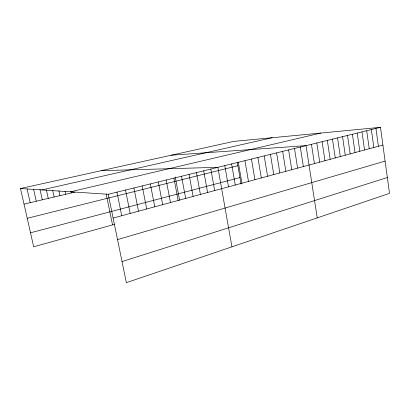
<?xml version="1.0" encoding="UTF-8"?>
<svg xmlns="http://www.w3.org/2000/svg" width="410" height="410" viewBox="0 0 410 410"><rect width="100%" height="100%" fill="white"/><g stroke="black" fill="none" stroke-linecap="round" stroke-linejoin="round"><path stroke-width="0.61" d="M122.036 261.575L387.337 177.53M117.532 239.614L385.092 161.104M114.831 224.27L33.671 246.779L20.5 188.528L233.695 141.409L380.48 127.336L389.5 193.351L126.357 282.664L108.235 194.278L20.5 188.528M113.114 218.074L382.899 145.032M30.509 232.803L239.927 177.576M27.229 218.299L237.887 165.712M108.235 194.278L380.48 127.336M24.026 204.124L74.799 192.141M70.52 191.808L320.886 133.05M41.856 189.927L272.148 137.724M171.149 155.231L306.029 145.642L317.232 217.879M101.367 170.652L217.859 167.326L231.947 246.825M27.116 189.02L30.181 202.673M33.656 189.507L36.27 201.233M39.98 189.374L42.291 199.813M46.366 189.856L48.247 198.409M58.907 190.809L59.957 195.647M52.675 190.337L54.135 197.02M65.072 191.28L65.718 194.284M71.15 191.695L71.417 192.941M106.164 193.976L112.524 224.911M116.942 192.136L121.729 215.737M125.501 190.035L130.195 213.446M133.911 187.964L138.524 211.191M142.183 185.93L146.713 208.977M150.321 183.931L154.765 206.794M158.316 181.963L162.683 204.651M166.188 180.031L170.473 202.545M175.249 177.048L179.6 200.198M173.927 178.124L178.135 200.469M181.543 176.254L185.679 198.425M189.041 174.409L193.1 196.416M196.416 172.595L200.403 194.437M203.673 170.811L207.593 192.495M210.822 169.053L214.676 190.578M224.782 165.619L228.508 186.832M231.604 163.944L235.263 185.002M238.323 162.293L241.92 183.198M237.313 162.411L241.059 184.126M244.939 160.664L248.48 181.425M251.458 159.065L254.938 179.677M257.885 157.481L261.303 177.95M264.209 155.928L267.576 176.254M270.446 154.396L273.757 174.583M276.591 152.884L279.851 172.933M282.649 151.392L285.852 171.308M288.619 149.927L291.771 169.704M300.31 147.052L303.364 166.568M294.503 148.476L297.609 168.126M311.457 144.31L314.419 163.575M316.812 142.993L319.728 162.135M327.313 140.41L330.142 159.316M322.096 141.696L324.971 160.715M332.459 139.144L335.252 157.932M337.543 137.898L340.29 156.569M347.511 135.443L350.181 153.888M342.555 136.663L345.266 155.221M352.4 134.244L355.029 152.576M361.994 131.882L364.551 149.998M357.228 133.055L359.821 151.28M366.704 130.723L369.226 148.733M375.944 128.453L378.394 146.252M371.352 129.581L373.838 147.487"/></g></svg>
